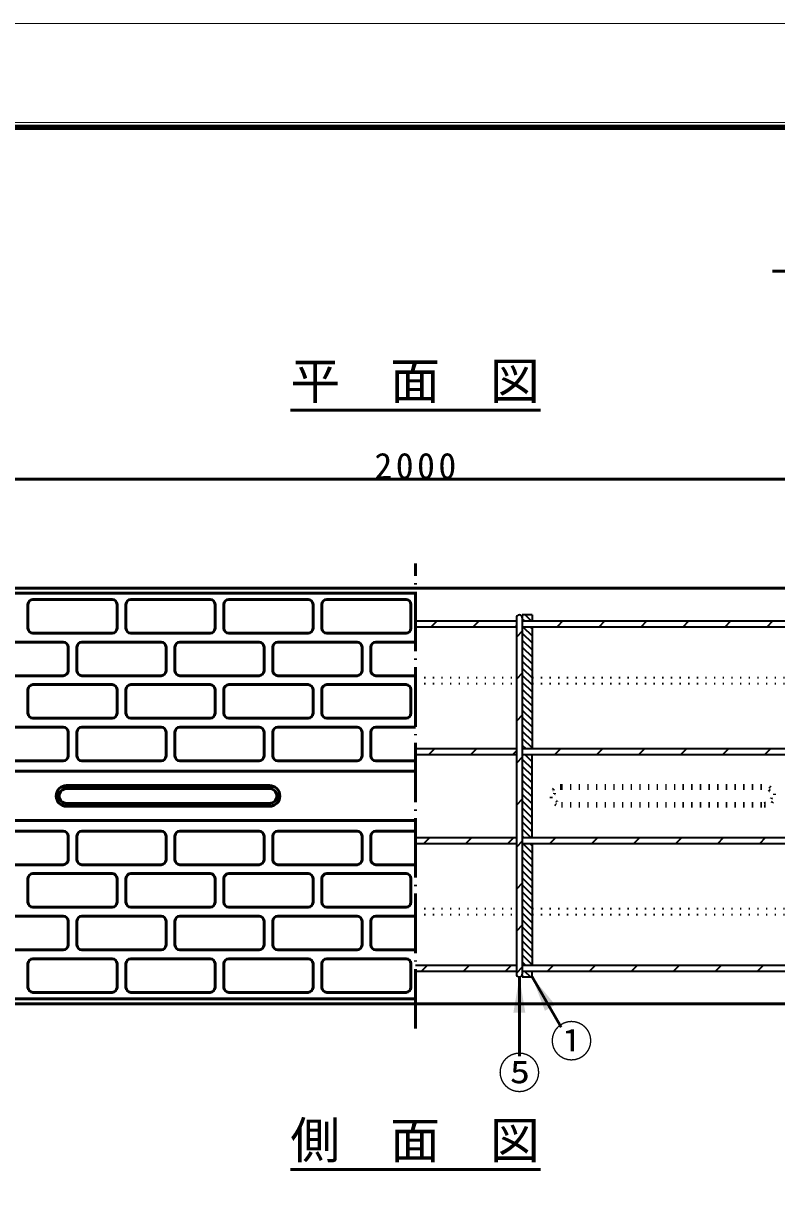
# Model space of a CAD drawing. Units: millimetres, scale not verified. Extents: x -2102 to 2102, y -1485 to 1485.
# Drawn here: x 419 to 1180, y 296 to 1485 of the extents above; entities that cross this region are included whole.
import ezdxf
from ezdxf.enums import TextEntityAlignment as Align

# ---------------------------------------------------------------- set-up
doc = ezdxf.new("R2010")
doc.units = ezdxf.units.MM
doc.header["$LTSCALE"] = 5
doc.linetypes.add('DOTTED', pattern=[1.75, 0.25, -1.5])
doc.linetypes.add('LONG_DASHED_DOTTED', pattern=[15.25, 12, -1.5, 0.25, -1.5])
doc.layers.add('0-0_V-nasSTD', color=7, linetype='Continuous', lineweight=35)
doc.layers.add('0-1_0', color=7, linetype='Continuous', lineweight=50)
doc.styles.add('ＭＳ ゴシック', font='')
doc.styles.get('ＭＳ ゴシック').set_extended_font_data('MS Gothic')

msp = doc.modelspace()

# ---------------------------------------------------------------- linework, layer by layer
at = {"layer": '0-0_V-nasSTD'}
for p, q in [((815.314, 881.351), (917.314, 881.351)), ((831.12, 875.351), (837.12, 881.351)), ((873.546, 875.351), (879.546, 881.351)), ((917.314, 884.351), (917.314, 524.351)), ((933.314, 887.351), (923.314, 887.351)), ((923.314, 887.351), (923.314, 884.351)), ((923.314, 884.351), (923.314, 524.351)), ((923.314, 883.076), (925.038, 881.351)), ((923.314, 881.351), (1232.314, 881.351)), ((926.11, 887.351), (932.11, 881.351)), ((933.181, 887.351), (933.314, 887.218)), ((933.314, 887.351), (933.314, 881.351)), ((964.399, 881.351), (958.399, 875.351)), ((1000.826, 875.351), (1006.826, 881.351)), ((1043.252, 875.351), (1049.252, 881.351)), ((1085.678, 875.351), (1091.678, 881.351)), ((1128.105, 875.351), (1134.105, 881.351)), ((1170.531, 875.351), (1176.531, 881.351)), ((815.314, 875.351), (917.314, 875.351)), ((915.973, 875.351), (917.314, 876.692)), ((923.314, 870.765), (917.314, 864.765)), ((923.314, 875.351), (1232.314, 875.351)), ((923.314, 868.934), (933.314, 858.934)), ((923.967, 875.351), (933.314, 866.005)), ((931.038, 875.351), (933.314, 873.076)), ((933.314, 875.351), (933.314, 752.351)), ((923.314, 861.862), (933.314, 851.862)), ((923.314, 854.791), (933.314, 844.791)), ((923.314, 847.72), (933.314, 837.72)), ((923.314, 840.649), (933.314, 830.649)), ((923.314, 833.578), (933.314, 823.578)), ((923.314, 828.339), (917.314, 822.339)), ((923.314, 826.507), (933.314, 816.507)), ((923.314, 819.436), (933.314, 809.436)), ((923.314, 812.365), (933.314, 802.365)), ((923.314, 805.294), (933.314, 795.294)), ((923.314, 798.223), (933.314, 788.223)), ((923.314, 785.912), (917.314, 779.912)), ((923.314, 791.152), (933.314, 781.152)), ((923.314, 784.081), (933.314, 774.081)), ((923.314, 777.01), (933.314, 767.01)), ((923.314, 769.939), (933.314, 759.939)), ((923.314, 762.868), (933.314, 752.868)), ((815.314, 752.351), (917.314, 752.351)), ((828.899, 746.351), (834.899, 752.351)), ((871.326, 746.351), (877.326, 752.351)), ((913.752, 746.351), (917.314, 749.912)), ((923.314, 755.796), (926.759, 752.351)), ((923.314, 752.351), (1232.314, 752.351)), ((956.178, 746.351), (962.178, 752.351)), ((998.605, 746.351), (1004.605, 752.351)), ((1041.031, 746.351), (1047.031, 752.351)), ((1083.458, 746.351), (1089.458, 752.351)), ((1125.884, 746.351), (1131.884, 752.351)), ((1168.31, 746.351), (1174.31, 752.351)), ((815.314, 746.351), (917.314, 746.351)), ((923.314, 743.486), (917.314, 737.486)), ((923.314, 746.351), (1232.314, 746.351)), ((923.314, 741.654), (933.314, 731.654)), ((925.688, 746.351), (933.314, 738.725)), ((932.759, 746.351), (933.314, 745.796)), ((933.314, 662.351), (933.314, 746.351)), ((923.314, 734.583), (933.314, 724.583)), ((923.314, 727.512), (933.314, 717.512)), ((923.314, 720.441), (933.314, 710.441)), ((923.314, 713.37), (933.314, 703.37)), ((923.314, 706.299), (933.314, 696.299)), ((923.314, 701.06), (917.314, 695.06)), ((923.314, 699.228), (933.314, 689.228)), ((923.314, 692.157), (933.314, 682.157)), ((923.314, 685.086), (933.314, 675.086)), ((923.314, 678.015), (933.314, 668.015)), ((923.314, 670.944), (931.906, 662.351)), ((815.314, 662.351), (917.314, 662.351)), ((815.314, 656.351), (917.314, 656.351)), ((823.752, 656.351), (829.752, 662.351)), ((866.178, 656.351), (872.178, 662.351)), ((908.605, 656.351), (914.605, 662.351)), ((923.314, 658.633), (917.314, 652.633)), ((923.314, 663.873), (924.835, 662.351)), ((923.314, 662.351), (1232.314, 662.351)), ((923.314, 656.351), (1232.314, 656.351)), ((923.764, 656.351), (933.314, 646.802)), ((930.835, 656.351), (933.314, 653.873)), ((933.314, 656.351), (933.314, 533.351)), ((951.031, 656.351), (957.031, 662.351)), ((993.458, 656.351), (999.458, 662.351)), ((1035.884, 656.351), (1041.884, 662.351)), ((1078.31, 656.351), (1084.31, 662.351)), ((1120.737, 656.351), (1126.737, 662.351)), ((1163.163, 656.351), (1169.163, 662.351)), ((923.314, 649.73), (933.314, 639.73)), ((923.314, 642.659), (933.314, 632.659)), ((923.314, 635.588), (933.314, 625.588)), ((923.314, 628.517), (933.314, 618.517)), ((923.314, 621.446), (933.314, 611.446)), ((923.314, 616.207), (917.314, 610.207)), ((923.314, 614.375), (933.314, 604.375)), ((923.314, 607.304), (933.314, 597.304)), ((923.314, 600.233), (933.314, 590.233)), ((923.314, 593.162), (933.314, 583.162)), ((923.314, 586.091), (933.314, 576.091)), ((923.314, 573.78), (917.314, 567.78)), ((923.314, 579.02), (933.314, 569.02)), ((923.314, 571.949), (933.314, 561.949)), ((923.314, 564.878), (933.314, 554.878)), ((923.314, 557.807), (933.314, 547.807)), ((923.314, 550.736), (933.314, 540.736)), ((923.314, 543.664), (933.314, 533.664)), ((923.314, 536.593), (926.556, 533.351)), ((815.314, 533.351), (917.314, 533.351)), ((815.314, 527.351), (917.314, 527.351)), ((821.531, 527.351), (827.531, 533.351)), ((863.958, 527.351), (869.958, 533.351)), ((906.384, 527.351), (912.384, 533.351)), ((923.314, 531.354), (917.314, 525.354)), ((923.314, 533.351), (1232.314, 533.351)), ((923.314, 527.351), (1232.314, 527.351)), ((923.314, 521.351), (923.314, 524.351)), ((925.485, 527.351), (931.485, 521.351)), ((933.056, 527.351), (933.314, 527.093)), ((948.81, 527.351), (954.81, 533.351)), ((991.237, 527.351), (997.237, 533.351)), ((1033.663, 527.351), (1039.663, 533.351)), ((1076.09, 527.351), (1082.09, 533.351)), ((1118.516, 527.351), (1124.516, 533.351)), ((1160.943, 527.351), (1166.943, 533.351)), ((923.314, 522.451), (924.414, 521.351))]:
    msp.add_line(p, q, dxfattribs=at)
at = {"layer": '0-0_V-nasSTD', "linetype": 'DOTTED'}
for p, q in [((815.314, 824.063), (917.314, 824.063)), ((933.314, 824.063), (1232.314, 824.063)), ((815.314, 818.063), (917.314, 818.063)), ((933.314, 818.063), (1232.314, 818.063)), ((815.314, 590.639), (917.314, 590.639)), ((815.314, 584.639), (917.314, 584.639)), ((933.314, 590.639), (1232.314, 590.639)), ((933.314, 584.639), (1232.314, 584.639))]:
    msp.add_line(p, q, dxfattribs=at)
at = {"layer": '0-0_V-nasSTD', "lineweight": 50}
for p, q in [((920.314, 441.401), (920.314, 521.351)), ((962.604, 470.619), (933.314, 521.351))]:
    msp.add_line(p, q, dxfattribs=at)
at = {"layer": '0-0_V-nasSTD', "lineweight": 18}
for points in [[(-2102.5, -1485), (-2102.5, 1485), (2102.5, 1485), (2102.5, -1485)], [(-2002.5, -1385), (-2002.5, 1385), (2002.5, 1385), (2002.5, -1385)]]:
    msp.add_lwpolyline(points, close=True, dxfattribs=at)
at = {"layer": '0-0_V-nasSTD', "lineweight": 100}
msp.add_lwpolyline([(1997.5, -1380), (1997.5, 1380), (-1997.5, 1380)], dxfattribs=at)
at = {"layer": '0-0_V-nasSTD'}
msp.add_lwpolyline([(923.314, 521.351), (933.314, 521.351), (933.314, 527.351)], dxfattribs=at)
for centre, start, end in [((920.314, 884.351), 0, 180), ((920.314, 524.351), 180, 0)]:
    msp.add_arc(centre, 3, start, end, dxfattribs=at)
for points in [[(914.314, 485.351), (920.314, 521.351), (926.314, 485.351)], [(933.314, 521.351), (946.117, 487.174), (956.51, 493.174)]]:
    msp.add_solid(points, dxfattribs=at)
at = {"layer": '0-1_0'}
for p, q in [((1176.036, 1234.753), (1898.036, 1234.753)), ((688.91, 1094.351), (941.717, 1094.351)), ((-184.686, 1024.351), (1815.314, 1024.351)), ((1815.314, 914.351), (-184.686, 914.351)), ((-184.686, 909.351), (815.314, 909.351)), ((423.814, 897.851), (423.814, 873.851)), ((428.814, 902.851), (508.814, 902.851)), ((513.814, 897.851), (513.814, 873.851)), ((522.814, 897.851), (522.814, 873.851)), ((527.814, 902.851), (607.814, 902.851)), ((612.814, 897.851), (612.814, 873.851)), ((621.814, 897.851), (621.814, 873.851)), ((626.814, 902.851), (706.814, 902.851)), ((711.814, 897.851), (711.814, 873.851)), ((720.814, 897.851), (720.814, 873.851)), ((725.814, 902.851), (805.814, 902.851)), ((810.814, 897.851), (810.814, 873.851)), ((428.814, 868.851), (508.814, 868.851)), ((527.814, 868.851), (607.814, 868.851)), ((626.814, 868.851), (706.814, 868.851)), ((725.814, 868.851), (805.814, 868.851)), ((379.314, 859.851), (459.314, 859.851)), ((478.314, 859.851), (558.314, 859.851)), ((577.314, 859.851), (657.314, 859.851)), ((676.314, 859.851), (756.314, 859.851)), ((775.314, 859.851), (815.314, 859.851)), ((464.314, 854.851), (464.314, 830.851)), ((473.314, 830.851), (473.314, 854.851)), ((563.314, 854.851), (563.314, 830.851)), ((572.314, 830.851), (572.314, 854.851)), ((662.314, 854.851), (662.314, 830.851)), ((671.314, 830.851), (671.314, 854.851)), ((761.314, 854.851), (761.314, 830.851)), ((770.314, 830.851), (770.314, 854.851)), ((379.314, 825.851), (459.314, 825.851)), ((478.314, 825.851), (558.314, 825.851)), ((577.314, 825.851), (657.314, 825.851)), ((676.314, 825.851), (756.314, 825.851)), ((775.314, 825.851), (815.314, 825.851)), ((423.814, 811.851), (423.814, 787.851)), ((428.814, 816.851), (508.814, 816.851)), ((513.814, 811.851), (513.814, 787.851)), ((522.814, 811.851), (522.814, 787.851)), ((527.814, 816.851), (607.814, 816.851)), ((612.814, 811.851), (612.814, 787.851)), ((621.814, 811.851), (621.814, 787.851)), ((626.814, 816.851), (706.814, 816.851)), ((711.814, 811.851), (711.814, 787.851)), ((720.814, 811.851), (720.814, 787.851)), ((725.814, 816.851), (805.814, 816.851)), ((810.814, 811.851), (810.814, 787.851)), ((379.314, 773.851), (459.314, 773.851)), ((428.814, 782.851), (508.814, 782.851)), ((478.314, 773.851), (558.314, 773.851)), ((527.814, 782.851), (607.814, 782.851)), ((577.314, 773.851), (657.314, 773.851)), ((626.814, 782.851), (706.814, 782.851)), ((676.314, 773.851), (756.314, 773.851)), ((725.814, 782.851), (805.814, 782.851)), ((775.314, 773.851), (815.314, 773.851)), ((464.314, 768.851), (464.314, 744.851)), ((473.314, 744.851), (473.314, 768.851)), ((563.314, 768.851), (563.314, 744.851)), ((572.314, 744.851), (572.314, 768.851)), ((662.314, 768.851), (662.314, 744.851)), ((671.314, 744.851), (671.314, 768.851)), ((761.314, 768.851), (761.314, 744.851)), ((770.314, 744.851), (770.314, 768.851)), ((379.314, 739.851), (459.314, 739.851)), ((478.314, 739.851), (558.314, 739.851)), ((577.314, 739.851), (657.314, 739.851)), ((676.314, 739.851), (756.314, 739.851)), ((775.314, 739.851), (815.314, 739.851)), ((-184.686, 729.351), (815.314, 729.351)), ((462.814, 714.851), (667.814, 714.851)), ((462.814, 711.851), (667.814, 711.851)), ((462.814, 696.851), (667.814, 696.851)), ((462.814, 693.851), (667.814, 693.851)), ((-184.686, 679.351), (815.314, 679.351)), ((379.314, 668.851), (459.314, 668.851)), ((478.314, 668.851), (558.314, 668.851)), ((577.314, 668.851), (657.314, 668.851)), ((676.314, 668.851), (756.314, 668.851)), ((775.314, 668.851), (815.314, 668.851)), ((464.314, 639.851), (464.314, 663.851)), ((473.314, 663.851), (473.314, 639.851)), ((563.314, 639.851), (563.314, 663.851)), ((572.314, 663.851), (572.314, 639.851)), ((662.314, 639.851), (662.314, 663.851)), ((671.314, 663.851), (671.314, 639.851)), ((761.314, 639.851), (761.314, 663.851)), ((770.314, 663.851), (770.314, 639.851)), ((379.314, 634.851), (459.314, 634.851)), ((478.314, 634.851), (558.314, 634.851)), ((577.314, 634.851), (657.314, 634.851)), ((676.314, 634.851), (756.314, 634.851)), ((775.314, 634.851), (815.314, 634.851)), ((423.814, 596.851), (423.814, 620.851)), ((428.814, 625.851), (508.814, 625.851)), ((513.814, 596.851), (513.814, 620.851)), ((522.814, 596.851), (522.814, 620.851)), ((527.814, 625.851), (607.814, 625.851)), ((612.814, 596.851), (612.814, 620.851)), ((621.814, 596.851), (621.814, 620.851)), ((626.814, 625.851), (706.814, 625.851)), ((711.814, 596.851), (711.814, 620.851)), ((720.814, 596.851), (720.814, 620.851)), ((725.814, 625.851), (805.814, 625.851)), ((810.814, 596.851), (810.814, 620.851)), ((379.314, 582.851), (459.314, 582.851)), ((428.814, 591.851), (508.814, 591.851)), ((478.314, 582.851), (558.314, 582.851)), ((527.814, 591.851), (607.814, 591.851)), ((577.314, 582.851), (657.314, 582.851)), ((626.814, 591.851), (706.814, 591.851)), ((676.314, 582.851), (756.314, 582.851)), ((725.814, 591.851), (805.814, 591.851)), ((775.314, 582.851), (815.314, 582.851)), ((464.314, 553.851), (464.314, 577.851)), ((473.314, 577.851), (473.314, 553.851)), ((563.314, 553.851), (563.314, 577.851)), ((572.314, 577.851), (572.314, 553.851)), ((662.314, 553.851), (662.314, 577.851)), ((671.314, 577.851), (671.314, 553.851)), ((761.314, 553.851), (761.314, 577.851)), ((770.314, 577.851), (770.314, 553.851)), ((379.314, 548.851), (459.314, 548.851)), ((478.314, 548.851), (558.314, 548.851)), ((577.314, 548.851), (657.314, 548.851)), ((676.314, 548.851), (756.314, 548.851)), ((775.314, 548.851), (815.314, 548.851)), ((423.814, 510.851), (423.814, 534.851)), ((428.814, 539.851), (508.814, 539.851)), ((513.814, 510.851), (513.814, 534.851)), ((522.814, 510.851), (522.814, 534.851)), ((527.814, 539.851), (607.814, 539.851)), ((612.814, 510.851), (612.814, 534.851)), ((621.814, 510.851), (621.814, 534.851)), ((626.814, 539.851), (706.814, 539.851)), ((711.814, 510.851), (711.814, 534.851)), ((720.814, 510.851), (720.814, 534.851)), ((725.814, 539.851), (805.814, 539.851)), ((810.814, 510.851), (810.814, 534.851)), ((-184.686, 499.351), (815.314, 499.351)), ((428.814, 505.851), (508.814, 505.851)), ((527.814, 505.851), (607.814, 505.851)), ((626.814, 505.851), (706.814, 505.851)), ((725.814, 505.851), (805.814, 505.851)), ((-184.686, 494.351), (1815.314, 494.351)), ((688.91, 326.893), (941.717, 326.893))]:
    msp.add_line(p, q, dxfattribs=at)
at = {"layer": '0-1_0', "linetype": 'LONG_DASHED_DOTTED'}
msp.add_line((815.314, 469.351), (815.314, 939.351), dxfattribs=at)
at = {"layer": '0-1_0', "linetype": 'DOTTED'}
for p, q in [((962.814, 714.851), (1167.814, 714.851)), ((962.814, 711.851), (1167.814, 711.851)), ((962.814, 696.851), (1167.814, 696.851)), ((962.814, 693.851), (1167.814, 693.851))]:
    msp.add_line(p, q, dxfattribs=at)
at = {"layer": '0-1_0'}
for centre, radius, start, end in [((428.814, 897.851), 5, 90, 180), ((508.814, 897.851), 5, 0, 90), ((527.814, 897.851), 5, 90, 180), ((607.814, 897.851), 5, 0, 90), ((626.814, 897.851), 5, 90, 180), ((706.814, 897.851), 5, 0, 90), ((725.814, 897.851), 5, 90, 180), ((805.814, 897.851), 5, 0, 90), ((428.814, 873.851), 5, 180, 270), ((508.814, 873.851), 5, 270, 0), ((527.814, 873.851), 5, 180, 270), ((607.814, 873.851), 5, 270, 0), ((626.814, 873.851), 5, 180, 270), ((706.814, 873.851), 5, 270, 0), ((725.814, 873.851), 5, 180, 270), ((805.814, 873.851), 5, 270, 0), ((459.314, 854.851), 5, 0, 90), ((478.314, 854.851), 5, 90, 180), ((558.314, 854.851), 5, 0, 90), ((577.314, 854.851), 5, 90, 180), ((657.314, 854.851), 5, 0, 90), ((676.314, 854.851), 5, 90, 180), ((756.314, 854.851), 5, 0, 90), ((775.314, 854.851), 5, 90, 180), ((459.314, 830.851), 5, 270, 0), ((478.314, 830.851), 5, 180, 270), ((558.314, 830.851), 5, 270, 0), ((577.314, 830.851), 5, 180, 270), ((657.314, 830.851), 5, 270, 0), ((676.314, 830.851), 5, 180, 270), ((756.314, 830.851), 5, 270, 0), ((775.314, 830.851), 5, 180, 270), ((428.814, 811.851), 5, 90, 180), ((508.814, 811.851), 5, 0, 90), ((527.814, 811.851), 5, 90, 180), ((607.814, 811.851), 5, 0, 90), ((626.814, 811.851), 5, 90, 180), ((706.814, 811.851), 5, 0, 90), ((725.814, 811.851), 5, 90, 180), ((805.814, 811.851), 5, 0, 90), ((428.814, 787.851), 5, 180, 270), ((508.814, 787.851), 5, 270, 0), ((527.814, 787.851), 5, 180, 270), ((607.814, 787.851), 5, 270, 0), ((626.814, 787.851), 5, 180, 270), ((706.814, 787.851), 5, 270, 0), ((725.814, 787.851), 5, 180, 270), ((805.814, 787.851), 5, 270, 0), ((459.314, 768.851), 5, 0, 90), ((478.314, 768.851), 5, 90, 180), ((558.314, 768.851), 5, 0, 90), ((577.314, 768.851), 5, 90, 180), ((657.314, 768.851), 5, 0, 90), ((676.314, 768.851), 5, 90, 180), ((756.314, 768.851), 5, 0, 90), ((775.314, 768.851), 5, 90, 180), ((459.314, 744.851), 5, 270, 0), ((478.314, 744.851), 5, 180, 270), ((558.314, 744.851), 5, 270, 0), ((577.314, 744.851), 5, 180, 270), ((657.314, 744.851), 5, 270, 0), ((676.314, 744.851), 5, 180, 270), ((756.314, 744.851), 5, 270, 0), ((775.314, 744.851), 5, 180, 270), ((462.814, 704.351), 10.5, 90, 270), ((667.814, 704.351), 10.5, 270, 90), ((462.814, 704.351), 7.5, 90, 270), ((667.814, 704.351), 7.5, 270, 90), ((459.314, 663.851), 5, 0, 90), ((478.314, 663.851), 5, 90, 180), ((558.314, 663.851), 5, 0, 90), ((577.314, 663.851), 5, 90, 180), ((657.314, 663.851), 5, 0, 90), ((676.314, 663.851), 5, 90, 180), ((756.314, 663.851), 5, 0, 90), ((775.314, 663.851), 5, 90, 180), ((459.314, 639.851), 5, 270, 0), ((478.314, 639.851), 5, 180, 270), ((558.314, 639.851), 5, 270, 0), ((577.314, 639.851), 5, 180, 270), ((657.314, 639.851), 5, 270, 0), ((676.314, 639.851), 5, 180, 270), ((756.314, 639.851), 5, 270, 0), ((775.314, 639.851), 5, 180, 270), ((428.814, 620.851), 5, 90, 180), ((508.814, 620.851), 5, 0, 90), ((527.814, 620.851), 5, 90, 180), ((607.814, 620.851), 5, 0, 90), ((626.814, 620.851), 5, 90, 180), ((706.814, 620.851), 5, 0, 90), ((725.814, 620.851), 5, 90, 180), ((805.814, 620.851), 5, 0, 90), ((428.814, 596.851), 5, 180, 270), ((508.814, 596.851), 5, 270, 0), ((527.814, 596.851), 5, 180, 270), ((607.814, 596.851), 5, 270, 0), ((626.814, 596.851), 5, 180, 270), ((706.814, 596.851), 5, 270, 0), ((725.814, 596.851), 5, 180, 270), ((805.814, 596.851), 5, 270, 0), ((459.314, 577.851), 5, 0, 90), ((478.314, 577.851), 5, 90, 180), ((558.314, 577.851), 5, 0, 90), ((577.314, 577.851), 5, 90, 180), ((657.314, 577.851), 5, 0, 90), ((676.314, 577.851), 5, 90, 180), ((756.314, 577.851), 5, 0, 90), ((775.314, 577.851), 5, 90, 180), ((459.314, 553.851), 5, 270, 0), ((478.314, 553.851), 5, 180, 270), ((558.314, 553.851), 5, 270, 0), ((577.314, 553.851), 5, 180, 270), ((657.314, 553.851), 5, 270, 0), ((676.314, 553.851), 5, 180, 270), ((756.314, 553.851), 5, 270, 0), ((775.314, 553.851), 5, 180, 270), ((428.814, 534.851), 5, 90, 180), ((508.814, 534.851), 5, 0, 90), ((527.814, 534.851), 5, 90, 180), ((607.814, 534.851), 5, 0, 90), ((626.814, 534.851), 5, 90, 180), ((706.814, 534.851), 5, 0, 90), ((725.814, 534.851), 5, 90, 180), ((805.814, 534.851), 5, 0, 90), ((428.814, 510.851), 5, 180, 270), ((508.814, 510.851), 5, 270, 0), ((527.814, 510.851), 5, 180, 270), ((607.814, 510.851), 5, 270, 0), ((626.814, 510.851), 5, 180, 270), ((706.814, 510.851), 5, 270, 0), ((725.814, 510.851), 5, 180, 270), ((805.814, 510.851), 5, 270, 0)]:
    msp.add_arc(centre, radius, start, end, dxfattribs=at)
at = {"layer": '0-1_0', "linetype": 'DOTTED'}
for centre, radius, start, end in [((962.814, 704.351), 10.5, 90, 270), ((1167.814, 704.351), 10.5, 270, 90), ((962.814, 704.351), 7.5, 90, 270), ((1167.814, 704.351), 7.5, 270, 90)]:
    msp.add_arc(centre, radius, start, end, dxfattribs=at)

# ---------------------------------------------------------------- texts
at = {"layer": '0-0_V-nasSTD', "style": 'ＭＳ ゴシック'}
for s, height, p in [('平\u3000面\u3000図', 36.95, (688.91, 1094.351)), ('①', 31.67, (951.367, 431.07)), ('⑤', 31.67, (898.75, 399.051)), ('側\u3000面\u3000図', 36.95, (688.91, 326.893))]:
    msp.add_text(s, height=height, dxfattribs=at).set_placement(p, align=Align.BOTTOM_LEFT)
at = {"layer": '0-0_V-nasSTD', "insert": (773.914, 1024.351), "char_height": 26.39, "attachment_point": 7, "style": 'ＭＳ ゴシック'}
msp.add_mtext('\\T1.2;2000', dxfattribs=at)

doc.saveas('drawing.dxf')
